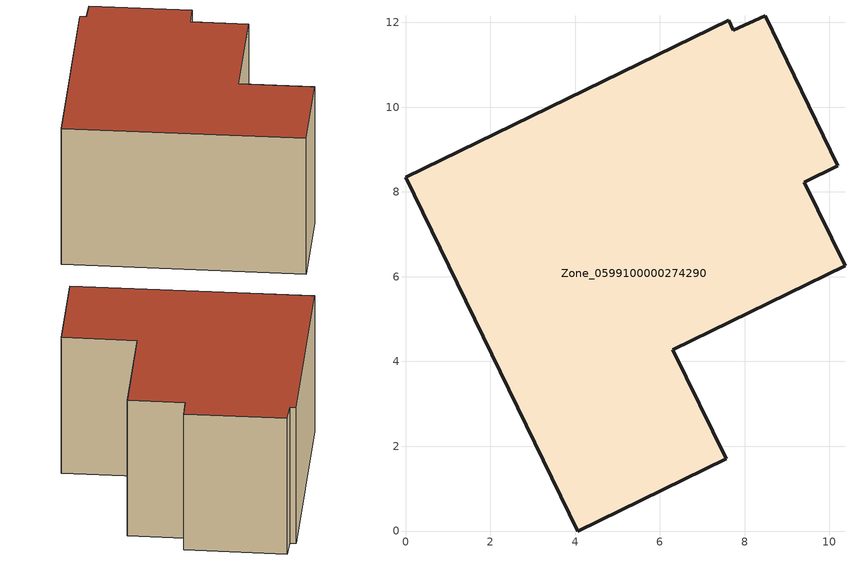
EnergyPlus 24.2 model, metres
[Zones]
Zone_0599100000274290
 floor ground (C_G): 7.74,11.82 8.49,12.15 10.2,8.62 9.41,8.23 10.37,6.26 6.31,4.28 7.57,1.7 4.07,0 0,8.34 7.62,12.05 z0
 wall outside (C_F): 4.07,0 7.57,1.7 6.31,4.28 10.37,6.26 9.41,8.23 10.2,8.62 8.49,12.15 7.74,11.82 7.62,12.05 0,8.34 4.07,0 z0:5.91
 roof outside (C_R): 8.49,12.15 7.74,11.82 7.62,12.05 0,8.34 4.07,0 7.57,1.7 6.31,4.28 10.37,6.26 9.41,8.23 10.2,8.62 z5.91
[BUILDING]
Pand.0599100000274290: North Axis=0; Terrain=City; Loads Convergence Tolerance Value=0.04; Temperature Convergence Tolerance Value=0.4; Solar Distribution=FullExterior; Maximum Number of Warmup Days=25; Minimum Number of Warmup Days=1
[Site:Location]
Rotterdam.The.Hague.AP_ZH_NLD Design_Conditions: Latitude=51.96; Longitude=4.45; Time Zone=1; Elevation=-4.5
[SITE:GROUNDTEMPERATURE:BUILDINGSURFACE]
18, 18, 18, 18, 18, 18, 18, 18, 18, 18, 18, 18
[MATERIAL] Thermal Absorptance=0.9; Solar Absorptance=0.7; Visible Absorptance=0.7
Name | Roughness | Thickness | Conductivity | Density | Specific Heat
G.TC.1946-1964 | MediumSmooth | 0.15 | 1 | 540 | 1210
F.TC.1946-1964 | Rough | 0.3 | 0.857143 | 1920 | 840
R.TC.1946-1964 | MediumRough | 0.2 | 0.235294 | 1500 | 1000
[CONSTRUCTION]
C_G: G.TC.1946-1964
C_F: F.TC.1946-1964
C_R: R.TC.1946-1964
[ZONE]
Zone_0599100000274290: Type=1; Multiplier=1; Ceiling Height=Autocalculate; Volume=Autocalculate; Floor Area=autocalculate; Part of Total Floor Area=Yes
[ZONEINFILTRATION:DESIGNFLOWRATE]
Infil_Zone_0599100000274290: Zone or ZoneList or Space or SpaceList=Zone_0599100000274290; Schedule=AlwaysOn; Design Flow Rate Calculation Method=Flow/Area; Flow Rate per Floor Area=0.003; Constant Term Coefficient=1; Temperature Term Coefficient=0; Velocity Term Coefficient=0; Velocity Squared Term Coefficient=0
[HVACTEMPLATE:ZONE:IDEALLOADSAIRSYSTEM]
Zone_0599100000274290: Maximum Heating Supply Air Temperature=50; Minimum Cooling Supply Air Temperature=13; Maximum Heating Supply Air Humidity Ratio=0.0156; Minimum Cooling Supply Air Humidity Ratio=0.0077; Heating Limit=NoLimit; Cooling Limit=NoLimit; Dehumidification Control Type=ConstantSensibleHeatRatio; Cooling Sensible Heat Ratio=0.7; Dehumidification Setpoint=60; Humidification Control Type=None; Humidification Setpoint=30; Outdoor Air Method=None; Outdoor Air Flow Rate per Person=0.00944; Outdoor Air Flow Rate per Zone Floor Area=0; Outdoor Air Flow Rate per Zone=0; Demand Controlled Ventilation Type=None; Outdoor Air Economizer Type=NoEconomizer; Heat Recovery Type=None; Sensible Heat Recovery Effectiveness=0.7; Latent Heat Recovery Effectiveness=0.65
[ZONECONTROL:THERMOSTAT]
ThermostatControl_Zone_0599100000274290: Zone or ZoneList=Zone_0599100000274290; Control Type Schedule=DualSetpointControlType; Control 1=Thermostat_Zone_0599100000274290; Temperature Difference Between Cutout And Setpoint=0
[THERMOSTATSETPOINT:DUALSETPOINT]
Thermostat_Zone_0599100000274290: Heating Setpoint Temperature Schedule=HeatingSetpoint_Zone_0599100000274290; Cooling Setpoint Temperature Schedule=CoolingSetpoint_Zone_0599100000274290
[SCHEDULE:COMPACT]
HeatingSetpoint_Zone_0599100000274290: Through: 12/31, For: AllDays, Until: 24:00, 21
CoolingSetpoint_Zone_0599100000274290: Through: 12/31, For: AllDays, Until: 24:00, 24
DualSetpointControlType: Through: 12/31, For: AllDays, Until: 24:00, 4
AlwaysOn: Through: 12/31, For: AllDays, Until: 24:00, 1
